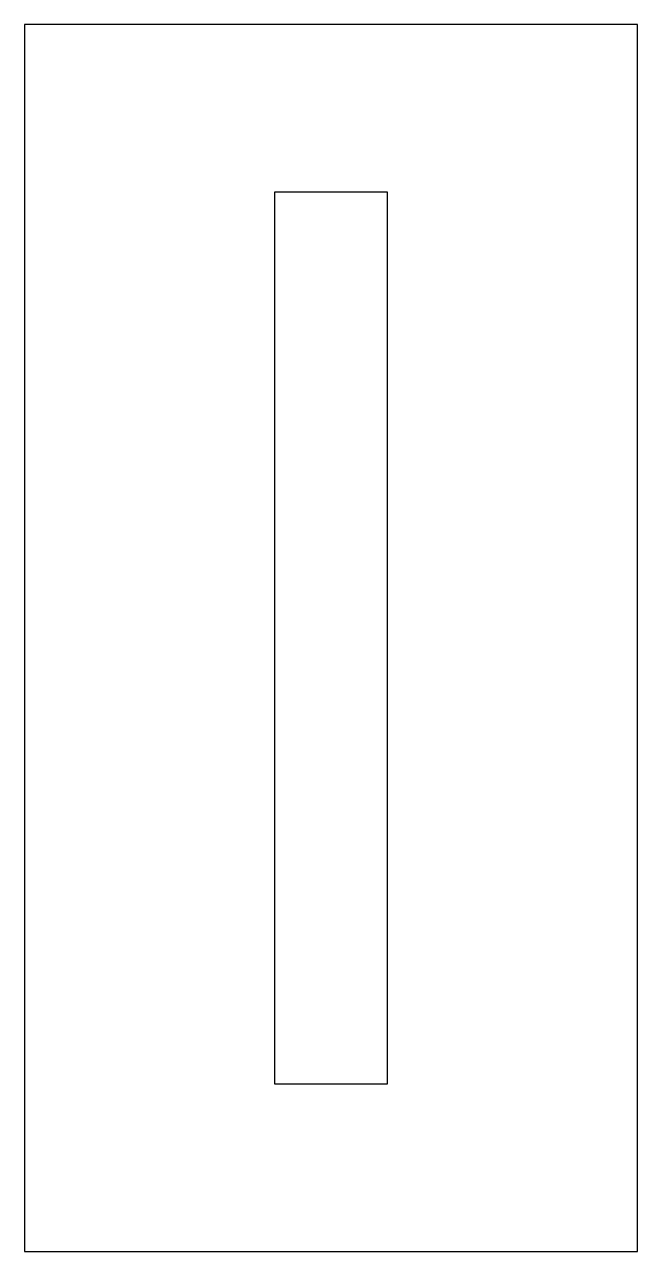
# Model space of a CAD drawing. Extents: x 0 to 11, y 0 to 22.
import ezdxf

# ---------------------------------------------------------------- set-up
doc = ezdxf.new("R2010")
doc.units = 0
doc.layers.add('CUT', color=7, linetype='Continuous')
doc.layers.add('OUTSIDE', color=1, linetype='Continuous')

msp = doc.modelspace()

# ---------------------------------------------------------------- linework, layer by layer
at = {"layer": 'CUT'}
msp.add_lwpolyline([(4.4898, 3.0022), (4.4898, 19), (6.5102, 18.9978), (6.5102, 3)], close=True, dxfattribs=at)
at = {"layer": 'OUTSIDE'}
msp.add_lwpolyline([(0, 0), (11, 0), (11, 22), (0, 22)], close=True, dxfattribs=at)

doc.saveas('drawing.dxf')
